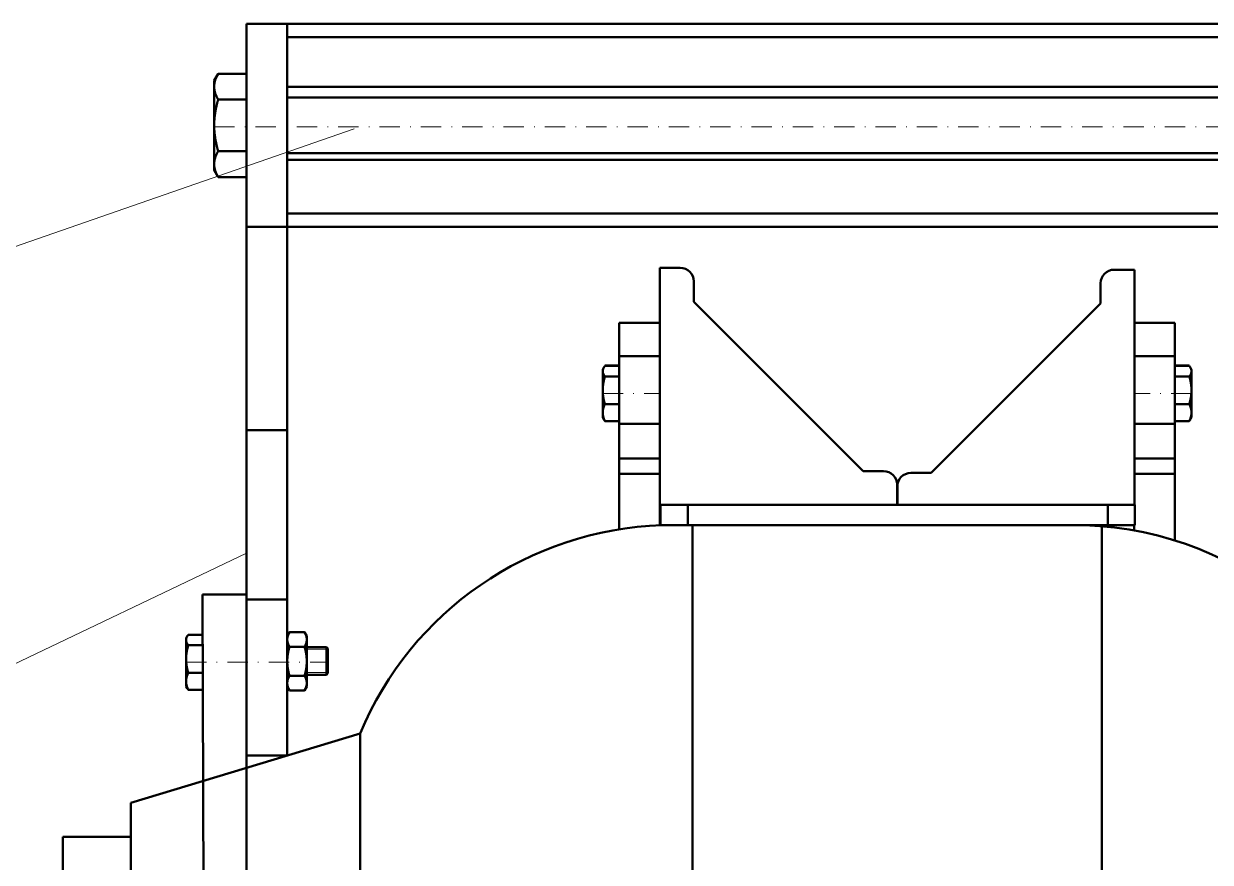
# Model space of a CAD drawing. Header units: inches. Extents: x -122986 to 27550, y -4965 to 6170.
# Drawn here: x 2297.1 to 2472.2, y 688.3 to 812 of the extents above; entities that cross this region are included whole.
import ezdxf

# ---------------------------------------------------------------- set-up
doc = ezdxf.new("R2010")
doc.units = ezdxf.units.IN
doc.header["$LTSCALE"] = 2
doc.header["$MEASUREMENT"] = 0
doc.linetypes.add('DASHDOT', pattern=[1, 0.5, -0.25, 0, -0.25])
for name, color, linetype, lineweight in [('1 mãnh', 7, 'Continuous', 5), ('1 Đường Tâm', 50, 'DASHDOT', 9), ('1 Đậm', 7, 'Continuous', 50)]:
    doc.layers.add(name, color=color, linetype=linetype, lineweight=lineweight)

msp = doc.modelspace()

# ---------------------------------------------------------------- linework, layer by layer
at = {"layer": '1 mãnh', "lineweight": 13, "ltscale": 15}
for p, q in [((2345.89, 796.48), (2240.075, 759.765)), ((2330.002, 733.866), (2239.717, 690.719))]:
    msp.add_line(p, q, dxfattribs=at)
at = {"layer": '1 mãnh', "lineweight": 13}
for p, q in [((2342, 719.68), (2338.893, 719.68)), ((2342, 716.264), (2338.893, 716.264))]:
    msp.add_line(p, q, dxfattribs=at)
at = {"layer": '1 Đường Tâm', "lineweight": 9, "ltscale": 3}
for p, q in [((2325.23, 796.781), (2526.775, 796.781)), ((2382.565, 757.445), (2391.002, 757.445)), ((2469.439, 757.445), (2461.037, 757.445)), ((2321.089, 717.809), (2341.926, 717.809))]:
    msp.add_line(p, q, dxfattribs=at)
at = {"layer": '1 Đậm', "lineweight": 50}
for p, q in [((2336.002, 812.01), (2330.002, 812.01)), ((2330.002, 811.01), (2330.002, 812.01)), ((2330.002, 783.046), (2330.002, 811.01)), ((2516.002, 812.01), (2336.002, 812.01)), ((2336.002, 811.01), (2336.002, 812.01)), ((2336.002, 810.72), (2336.002, 811.01)), ((2336.002, 810.01), (2336.002, 810.72)), ((2516.002, 810.01), (2336.002, 810.01)), ((2336.002, 802.71), (2336.002, 810.01)), ((2325.819, 804.631), (2325.229, 803.61)), ((2325.819, 804.631), (2330.002, 804.631)), ((2325.229, 803.61), (2325.229, 802.726)), ((2325.229, 802.726), (2325.229, 797.01)), ((2516.002, 802.71), (2336.002, 802.71)), ((2336.002, 802.078), (2336.002, 802.71)), ((2336.002, 792.404), (2336.002, 802.078)), ((2325.819, 800.821), (2330.002, 800.821)), ((2516.002, 801.11), (2336.002, 801.11)), ((2325.229, 797.01), (2325.229, 791.294)), ((2325.819, 793.2), (2330.002, 793.2)), ((2516.002, 792.91), (2336.002, 792.91)), ((2336.002, 791.91), (2336.002, 792.404)), ((2516.002, 791.91), (2336.002, 791.91)), ((2336.002, 784.01), (2336.002, 791.91)), ((2325.229, 790.41), (2325.229, 791.294)), ((2325.229, 790.41), (2325.819, 789.389)), ((2325.819, 789.389), (2330.002, 789.389)), ((2330.002, 781.278), (2330.002, 783.046)), ((2516.002, 784.01), (2336.002, 784.01)), ((2336.002, 783.3), (2336.002, 784.01)), ((2336.002, 783.046), (2336.002, 783.3)), ((2336.002, 781.278), (2336.002, 783.046)), ((2516.002, 782.01), (2330.002, 782.01)), ((2330.002, 752.01), (2330.002, 781.278)), ((2336.002, 752.01), (2336.002, 781.278)), ((2391.002, 740.986), (2391.002, 775.986)), ((2394.002, 775.986), (2391.002, 775.986)), ((2461.037, 775.708), (2458.037, 775.708)), ((2461.037, 740.986), (2461.037, 775.708)), ((2396.002, 773.986), (2396.002, 770.986)), ((2456.037, 770.708), (2456.037, 773.708)), ((2421.002, 745.986), (2396.002, 770.986)), ((2456.037, 770.708), (2431.037, 745.708)), ((2385.002, 767.843), (2391.002, 767.843)), ((2385.002, 762.935), (2385.002, 767.842)), ((2461.037, 767.843), (2467.002, 767.843)), ((2467.002, 762.935), (2467.002, 767.842)), ((2391.002, 762.935), (2385.002, 762.935)), ((2385.002, 752.937), (2385.002, 762.935)), ((2467.002, 762.935), (2461.037, 762.935)), ((2467.002, 752.937), (2467.002, 762.935)), ((2382.733, 761.29), (2382.565, 760.999)), ((2382.565, 760.729), (2382.565, 760.999)), ((2382.565, 760.729), (2382.565, 757.912)), ((2382.882, 761.548), (2385.002, 761.548)), ((2382.882, 761.513), (2385.002, 761.513)), ((2382.882, 759.946), (2385.002, 759.946)), ((2385.002, 761.548), (2385.002, 761.513)), ((2467.002, 761.548), (2467.002, 761.513)), ((2469.121, 761.548), (2467.002, 761.548)), ((2469.121, 761.513), (2467.002, 761.513)), ((2469.121, 759.946), (2467.002, 759.946)), ((2469.27, 761.29), (2469.439, 760.999)), ((2469.439, 760.729), (2469.439, 760.999)), ((2469.439, 760.729), (2469.439, 757.912)), ((2382.565, 757.912), (2382.565, 754.627)), ((2469.439, 757.912), (2469.439, 754.627)), ((2382.565, 754.627), (2382.565, 753.891)), ((2382.882, 755.878), (2385.002, 755.878)), ((2469.121, 755.878), (2467.002, 755.878)), ((2469.439, 754.627), (2469.439, 753.891)), ((2382.565, 753.891), (2382.733, 753.6)), ((2382.882, 753.377), (2385.002, 753.377)), ((2382.882, 753.341), (2385.002, 753.341)), ((2385.002, 753.377), (2385.002, 753.341)), ((2391.002, 752.937), (2385.002, 752.937)), ((2385.002, 747.846), (2385.002, 752.937)), ((2467.002, 752.937), (2461.037, 752.937)), ((2467.002, 753.377), (2467.002, 753.341)), ((2469.121, 753.377), (2467.002, 753.377)), ((2469.121, 753.341), (2467.002, 753.341)), ((2467.002, 747.846), (2467.002, 752.937)), ((2469.439, 753.891), (2469.27, 753.6)), ((2336.002, 752.01), (2330.002, 752.01)), ((2330.002, 727.01), (2330.002, 752.01)), ((2336.002, 727.01), (2336.002, 752.01)), ((2391.002, 747.846), (2385.002, 747.846)), ((2385.002, 747.029), (2385.002, 747.846)), ((2467.002, 747.846), (2461.037, 747.846)), ((2467.002, 747.029), (2467.002, 747.846)), ((2385.002, 745.578), (2385.002, 747.029)), ((2421.002, 745.986), (2424.002, 745.986)), ((2467.002, 745.578), (2467.002, 747.029)), ((2391.002, 745.578), (2385.002, 745.578)), ((2385.002, 737.383), (2385.002, 745.578)), ((2428.037, 745.708), (2431.037, 745.708)), ((2467.002, 745.578), (2461.037, 745.578)), ((2467.002, 735.738), (2467.002, 745.578)), ((2426.002, 740.986), (2426.002, 743.986)), ((2426.037, 740.986), (2426.037, 743.708)), ((2391.002, 740.986), (2391.103, 740.986)), ((2391.002, 737.975), (2391.002, 740.986)), ((2395.103, 740.986), (2391.103, 740.986)), ((2391.103, 740.986), (2391.103, 737.986)), ((2395.103, 737.986), (2395.103, 740.986)), ((2395.103, 740.986), (2457.103, 740.986)), ((2457.103, 740.986), (2457.103, 737.986)), ((2461.103, 740.986), (2457.103, 740.986)), ((2461.103, 737.986), (2461.103, 740.986)), ((2391.103, 737.986), (2395.103, 737.986)), ((2395.103, 737.986), (2457.103, 737.986)), ((2395.797, 605.892), (2395.797, 737.842)), ((2456.207, 605.892), (2456.207, 737.842)), ((2457.103, 737.986), (2461.103, 737.986)), ((2461.002, 737.212), (2461.002, 737.986)), ((2336.002, 727.01), (2330.002, 727.01)), ((2330.002, 617.01), (2330.002, 727.01)), ((2336.002, 704.01), (2336.002, 727.01)), ((2321.258, 721.618), (2321.089, 721.327)), ((2321.407, 721.841), (2323.526, 721.841)), ((2336.347, 722.203), (2336.015, 721.629)), ((2338.562, 722.203), (2336.347, 722.203)), ((2338.562, 722.203), (2338.894, 721.629)), ((2338.894, 721.629), (2338.894, 721.131)), ((2321.089, 721.058), (2321.089, 721.327)), ((2321.089, 721.058), (2321.089, 718.24)), ((2321.407, 720.274), (2323.526, 720.274)), ((2338.562, 720.059), (2336.347, 720.059)), ((2341.796, 720.008), (2338.893, 720.008)), ((2338.894, 721.131), (2338.894, 717.915)), ((2342, 719.805), (2341.796, 720.008)), ((2341.796, 715.936), (2341.796, 720.008)), ((2342, 719.805), (2342, 716.14)), ((2321.089, 718.24), (2321.089, 714.956)), ((2338.894, 717.915), (2338.894, 714.699)), ((2321.407, 716.206), (2323.526, 716.206)), ((2341.796, 715.936), (2342, 716.14)), ((2321.089, 714.956), (2321.089, 714.219)), ((2338.562, 715.771), (2336.347, 715.771)), ((2338.893, 715.936), (2341.796, 715.936)), ((2338.894, 714.201), (2338.894, 714.699)), ((2321.089, 714.219), (2321.258, 713.928)), ((2321.407, 713.705), (2323.526, 713.705)), ((2336.015, 714.201), (2336.347, 713.627)), ((2338.562, 713.627), (2336.347, 713.627)), ((2338.894, 714.201), (2338.562, 713.627)), ((2330.002, 704.01), (2330.002, 705.01)), ((2312.908, 647.01), (2312.908, 697.01)), ((2312.908, 692.01), (2302.908, 692.01)), ((2302.908, 652.01), (2302.908, 692.01))]:
    msp.add_line(p, q, dxfattribs=at)
at = {"layer": '1 Đậm', "lineweight": 50, "ltscale": 15}
for p, q in [((2323.51, 727.748), (2330.002, 727.766)), ((2323.823, 616.238), (2323.51, 727.748))]:
    msp.add_line(p, q, dxfattribs=at)
at = {"layer": '1 Đậm', "ltscale": 15}
for p, q in [((2312.908, 697.01), (2346.767, 707.273)), ((2346.767, 707.273), (2346.767, 636.747)), ((2336.002, 704.01), (2330.002, 704.01))]:
    msp.add_line(p, q, dxfattribs=at)
at = {"layer": '1 Đậm', "lineweight": 50}
for points in [[(2325.229, 802.726), (2325.23, 802.765), (2325.23, 802.804), (2325.232, 802.843), (2325.234, 802.881), (2325.236, 802.92), (2325.239, 802.959), (2325.242, 802.998), (2325.246, 803.037), (2325.251, 803.075), (2325.256, 803.114), (2325.261, 803.153), (2325.267, 803.191), (2325.274, 803.23), (2325.281, 803.268), (2325.288, 803.307), (2325.296, 803.345), (2325.304, 803.384), (2325.313, 803.422), (2325.323, 803.46), (2325.333, 803.499), (2325.343, 803.537), (2325.354, 803.575), (2325.365, 803.613), (2325.376, 803.651), (2325.389, 803.69), (2325.401, 803.728), (2325.414, 803.766), (2325.427, 803.804), (2325.441, 803.842), (2325.456, 803.879), (2325.47, 803.917), (2325.485, 803.955), (2325.501, 803.993), (2325.516, 804.031), (2325.533, 804.069), (2325.549, 804.106), (2325.566, 804.144), (2325.584, 804.182), (2325.601, 804.219), (2325.619, 804.257), (2325.638, 804.294), (2325.657, 804.332), (2325.676, 804.369), (2325.695, 804.407), (2325.715, 804.444), (2325.735, 804.482), (2325.756, 804.519), (2325.776, 804.557), (2325.798, 804.594), (2325.819, 804.631)], [(2325.819, 800.821), (2325.797, 800.858), (2325.776, 800.896), (2325.756, 800.933), (2325.735, 800.97), (2325.715, 801.008), (2325.695, 801.045), (2325.676, 801.083), (2325.656, 801.121), (2325.638, 801.158), (2325.619, 801.196), (2325.601, 801.233), (2325.583, 801.271), (2325.566, 801.309), (2325.549, 801.347), (2325.532, 801.384), (2325.516, 801.422), (2325.5, 801.46), (2325.485, 801.498), (2325.47, 801.536), (2325.455, 801.574), (2325.441, 801.612), (2325.427, 801.649), (2325.414, 801.687), (2325.401, 801.725), (2325.388, 801.764), (2325.376, 801.802), (2325.364, 801.84), (2325.353, 801.878), (2325.343, 801.916), (2325.332, 801.954), (2325.322, 801.993), (2325.313, 802.031), (2325.304, 802.069), (2325.296, 802.107), (2325.288, 802.146), (2325.28, 802.184), (2325.273, 802.223), (2325.267, 802.261), (2325.261, 802.3), (2325.256, 802.338), (2325.251, 802.377), (2325.246, 802.416), (2325.242, 802.454), (2325.239, 802.493), (2325.236, 802.532), (2325.234, 802.57), (2325.232, 802.609), (2325.23, 802.648), (2325.23, 802.687), (2325.229, 802.726)], [(2325.229, 797.01), (2325.23, 797.087), (2325.23, 797.165), (2325.232, 797.242), (2325.234, 797.32), (2325.236, 797.397), (2325.239, 797.475), (2325.242, 797.552), (2325.246, 797.63), (2325.251, 797.708), (2325.256, 797.785), (2325.261, 797.863), (2325.267, 797.941), (2325.274, 798.019), (2325.281, 798.096), (2325.288, 798.174), (2325.296, 798.252), (2325.305, 798.329), (2325.314, 798.406), (2325.323, 798.484), (2325.333, 798.561), (2325.344, 798.637), (2325.354, 798.714), (2325.366, 798.791), (2325.377, 798.867), (2325.39, 798.944), (2325.402, 799.02), (2325.415, 799.096), (2325.429, 799.172), (2325.443, 799.248), (2325.457, 799.324), (2325.472, 799.4), (2325.487, 799.476), (2325.502, 799.551), (2325.518, 799.627), (2325.534, 799.702), (2325.551, 799.777), (2325.568, 799.852), (2325.585, 799.927), (2325.603, 800.002), (2325.621, 800.077), (2325.639, 800.152), (2325.658, 800.227), (2325.677, 800.301), (2325.696, 800.376), (2325.716, 800.45), (2325.736, 800.524), (2325.756, 800.599), (2325.777, 800.673), (2325.798, 800.747), (2325.819, 800.821)], [(2325.819, 793.2), (2325.798, 793.274), (2325.777, 793.349), (2325.756, 793.423), (2325.735, 793.498), (2325.715, 793.573), (2325.695, 793.648), (2325.676, 793.723), (2325.657, 793.798), (2325.638, 793.874), (2325.619, 793.949), (2325.601, 794.025), (2325.583, 794.101), (2325.566, 794.177), (2325.549, 794.253), (2325.532, 794.329), (2325.516, 794.405), (2325.5, 794.481), (2325.484, 794.557), (2325.469, 794.633), (2325.454, 794.709), (2325.44, 794.785), (2325.426, 794.861), (2325.413, 794.938), (2325.4, 795.014), (2325.387, 795.09), (2325.375, 795.167), (2325.364, 795.243), (2325.352, 795.32), (2325.342, 795.396), (2325.331, 795.472), (2325.322, 795.549), (2325.312, 795.626), (2325.304, 795.702), (2325.295, 795.779), (2325.287, 795.855), (2325.28, 795.932), (2325.273, 796.009), (2325.267, 796.086), (2325.261, 796.163), (2325.255, 796.239), (2325.25, 796.316), (2325.246, 796.393), (2325.242, 796.47), (2325.239, 796.547), (2325.236, 796.624), (2325.234, 796.701), (2325.232, 796.779), (2325.23, 796.856), (2325.23, 796.933), (2325.229, 797.01)], [(2325.229, 791.294), (2325.23, 791.333), (2325.23, 791.372), (2325.232, 791.411), (2325.234, 791.45), (2325.236, 791.489), (2325.239, 791.528), (2325.242, 791.566), (2325.246, 791.605), (2325.251, 791.644), (2325.256, 791.683), (2325.261, 791.721), (2325.267, 791.76), (2325.274, 791.798), (2325.281, 791.837), (2325.288, 791.875), (2325.296, 791.914), (2325.304, 791.952), (2325.313, 791.991), (2325.323, 792.029), (2325.333, 792.067), (2325.343, 792.105), (2325.354, 792.144), (2325.365, 792.182), (2325.376, 792.22), (2325.389, 792.258), (2325.401, 792.296), (2325.414, 792.334), (2325.427, 792.372), (2325.441, 792.41), (2325.456, 792.448), (2325.47, 792.486), (2325.485, 792.524), (2325.501, 792.561), (2325.516, 792.599), (2325.533, 792.637), (2325.549, 792.675), (2325.566, 792.712), (2325.584, 792.75), (2325.601, 792.788), (2325.619, 792.825), (2325.638, 792.863), (2325.657, 792.9), (2325.676, 792.938), (2325.695, 792.975), (2325.715, 793.013), (2325.735, 793.05), (2325.756, 793.088), (2325.776, 793.125), (2325.798, 793.162), (2325.819, 793.2)], [(2325.819, 789.389), (2325.797, 789.427), (2325.776, 789.464), (2325.756, 789.501), (2325.735, 789.539), (2325.715, 789.576), (2325.695, 789.614), (2325.676, 789.652), (2325.656, 789.689), (2325.638, 789.727), (2325.619, 789.764), (2325.601, 789.802), (2325.583, 789.84), (2325.566, 789.877), (2325.549, 789.915), (2325.532, 789.953), (2325.516, 789.991), (2325.5, 790.028), (2325.485, 790.066), (2325.47, 790.104), (2325.455, 790.142), (2325.441, 790.18), (2325.427, 790.218), (2325.414, 790.256), (2325.401, 790.294), (2325.388, 790.332), (2325.376, 790.37), (2325.364, 790.408), (2325.353, 790.446), (2325.343, 790.485), (2325.332, 790.523), (2325.322, 790.561), (2325.313, 790.599), (2325.304, 790.638), (2325.296, 790.676), (2325.288, 790.714), (2325.28, 790.753), (2325.273, 790.791), (2325.267, 790.83), (2325.261, 790.868), (2325.256, 790.907), (2325.251, 790.945), (2325.246, 790.984), (2325.242, 791.023), (2325.239, 791.061), (2325.236, 791.1), (2325.234, 791.139), (2325.232, 791.178), (2325.23, 791.217), (2325.23, 791.255), (2325.229, 791.294)], [(2382.565, 760.729), (2382.565, 760.745), (2382.565, 760.761), (2382.566, 760.777), (2382.567, 760.793), (2382.568, 760.809), (2382.57, 760.825), (2382.572, 760.84), (2382.574, 760.856), (2382.576, 760.872), (2382.579, 760.888), (2382.582, 760.904), (2382.585, 760.919), (2382.588, 760.935), (2382.592, 760.951), (2382.596, 760.967), (2382.6, 760.983), (2382.605, 760.998), (2382.609, 761.014), (2382.615, 761.03), (2382.62, 761.046), (2382.625, 761.061), (2382.631, 761.077), (2382.637, 761.093), (2382.643, 761.108), (2382.65, 761.124), (2382.657, 761.14), (2382.664, 761.156), (2382.671, 761.171), (2382.678, 761.187), (2382.686, 761.203), (2382.694, 761.218), (2382.702, 761.234), (2382.71, 761.25), (2382.719, 761.265), (2382.728, 761.281), (2382.737, 761.296), (2382.746, 761.312), (2382.755, 761.328), (2382.765, 761.343), (2382.775, 761.359), (2382.785, 761.374), (2382.795, 761.39), (2382.805, 761.405), (2382.816, 761.421), (2382.826, 761.436), (2382.837, 761.452), (2382.848, 761.467), (2382.859, 761.482), (2382.871, 761.498), (2382.882, 761.513)], [(2382.565, 760.729), (2382.565, 760.713), (2382.565, 760.698), (2382.566, 760.682), (2382.567, 760.666), (2382.568, 760.65), (2382.57, 760.634), (2382.572, 760.618), (2382.574, 760.602), (2382.576, 760.586), (2382.579, 760.57), (2382.582, 760.554), (2382.585, 760.538), (2382.589, 760.522), (2382.592, 760.506), (2382.596, 760.49), (2382.601, 760.474), (2382.605, 760.458), (2382.61, 760.442), (2382.615, 760.426), (2382.621, 760.411), (2382.626, 760.395), (2382.632, 760.379), (2382.638, 760.363), (2382.645, 760.348), (2382.651, 760.332), (2382.658, 760.316), (2382.665, 760.3), (2382.672, 760.285), (2382.68, 760.269), (2382.687, 760.254), (2382.695, 760.238), (2382.703, 760.222), (2382.712, 760.207), (2382.72, 760.191), (2382.729, 760.176), (2382.738, 760.16), (2382.747, 760.145), (2382.756, 760.13), (2382.766, 760.114), (2382.776, 760.099), (2382.785, 760.083), (2382.795, 760.068), (2382.806, 760.053), (2382.816, 760.037), (2382.827, 760.022), (2382.838, 760.007), (2382.848, 759.992), (2382.86, 759.976), (2382.871, 759.961), (2382.882, 759.946)], [(2382.565, 757.912), (2382.565, 757.953), (2382.565, 757.995), (2382.566, 758.036), (2382.567, 758.078), (2382.568, 758.119), (2382.57, 758.161), (2382.572, 758.202), (2382.574, 758.244), (2382.576, 758.285), (2382.579, 758.326), (2382.582, 758.368), (2382.585, 758.409), (2382.589, 758.45), (2382.592, 758.491), (2382.596, 758.532), (2382.601, 758.573), (2382.605, 758.614), (2382.61, 758.655), (2382.615, 758.696), (2382.62, 758.737), (2382.626, 758.778), (2382.632, 758.819), (2382.638, 758.859), (2382.644, 758.9), (2382.651, 758.941), (2382.657, 758.981), (2382.664, 759.022), (2382.671, 759.062), (2382.679, 759.103), (2382.687, 759.143), (2382.694, 759.184), (2382.703, 759.224), (2382.711, 759.265), (2382.719, 759.305), (2382.728, 759.345), (2382.737, 759.385), (2382.746, 759.426), (2382.756, 759.466), (2382.765, 759.506), (2382.775, 759.546), (2382.785, 759.586), (2382.795, 759.626), (2382.805, 759.666), (2382.816, 759.706), (2382.826, 759.746), (2382.837, 759.786), (2382.848, 759.826), (2382.859, 759.866), (2382.871, 759.906), (2382.882, 759.946)], [(2469.439, 760.729), (2469.439, 760.745), (2469.438, 760.761), (2469.437, 760.777), (2469.436, 760.793), (2469.435, 760.809), (2469.434, 760.825), (2469.432, 760.84), (2469.43, 760.856), (2469.427, 760.872), (2469.425, 760.888), (2469.422, 760.904), (2469.419, 760.919), (2469.415, 760.935), (2469.411, 760.951), (2469.408, 760.967), (2469.403, 760.983), (2469.399, 760.998), (2469.394, 761.014), (2469.389, 761.03), (2469.384, 761.046), (2469.378, 761.061), (2469.372, 761.077), (2469.366, 761.093), (2469.36, 761.108), (2469.354, 761.124), (2469.347, 761.14), (2469.34, 761.156), (2469.333, 761.171), (2469.325, 761.187), (2469.318, 761.203), (2469.31, 761.218), (2469.302, 761.234), (2469.293, 761.25), (2469.285, 761.265), (2469.276, 761.281), (2469.267, 761.296), (2469.258, 761.312), (2469.248, 761.328), (2469.239, 761.343), (2469.229, 761.359), (2469.219, 761.374), (2469.209, 761.39), (2469.198, 761.405), (2469.188, 761.421), (2469.177, 761.436), (2469.166, 761.452), (2469.155, 761.467), (2469.144, 761.482), (2469.133, 761.498), (2469.121, 761.513)], [(2469.439, 760.729), (2469.439, 760.713), (2469.438, 760.698), (2469.437, 760.682), (2469.436, 760.666), (2469.435, 760.65), (2469.434, 760.634), (2469.432, 760.618), (2469.43, 760.602), (2469.427, 760.586), (2469.425, 760.57), (2469.422, 760.554), (2469.418, 760.538), (2469.415, 760.522), (2469.411, 760.506), (2469.407, 760.49), (2469.403, 760.474), (2469.398, 760.458), (2469.393, 760.442), (2469.388, 760.426), (2469.383, 760.411), (2469.377, 760.395), (2469.371, 760.379), (2469.365, 760.363), (2469.359, 760.348), (2469.352, 760.332), (2469.346, 760.316), (2469.339, 760.3), (2469.331, 760.285), (2469.324, 760.269), (2469.316, 760.254), (2469.308, 760.238), (2469.3, 760.222), (2469.292, 760.207), (2469.283, 760.191), (2469.275, 760.176), (2469.266, 760.16), (2469.257, 760.145), (2469.247, 760.13), (2469.238, 760.114), (2469.228, 760.099), (2469.218, 760.083), (2469.208, 760.068), (2469.198, 760.053), (2469.187, 760.037), (2469.177, 760.022), (2469.166, 760.007), (2469.155, 759.992), (2469.144, 759.976), (2469.133, 759.961), (2469.121, 759.946)], [(2469.439, 757.912), (2469.439, 757.953), (2469.438, 757.995), (2469.437, 758.036), (2469.436, 758.078), (2469.435, 758.119), (2469.434, 758.161), (2469.432, 758.202), (2469.43, 758.244), (2469.427, 758.285), (2469.425, 758.326), (2469.422, 758.368), (2469.418, 758.409), (2469.415, 758.45), (2469.411, 758.491), (2469.407, 758.532), (2469.403, 758.573), (2469.398, 758.614), (2469.394, 758.655), (2469.388, 758.696), (2469.383, 758.737), (2469.378, 758.778), (2469.372, 758.819), (2469.366, 758.859), (2469.36, 758.9), (2469.353, 758.941), (2469.346, 758.981), (2469.339, 759.022), (2469.332, 759.062), (2469.325, 759.103), (2469.317, 759.143), (2469.309, 759.184), (2469.301, 759.224), (2469.293, 759.265), (2469.284, 759.305), (2469.275, 759.345), (2469.266, 759.385), (2469.257, 759.426), (2469.248, 759.466), (2469.238, 759.506), (2469.229, 759.546), (2469.219, 759.586), (2469.209, 759.626), (2469.198, 759.666), (2469.188, 759.706), (2469.177, 759.746), (2469.166, 759.786), (2469.155, 759.826), (2469.144, 759.866), (2469.133, 759.906), (2469.121, 759.946)], [(2382.882, 755.878), (2382.871, 755.918), (2382.859, 755.958), (2382.848, 755.998), (2382.837, 756.038), (2382.826, 756.078), (2382.816, 756.118), (2382.805, 756.158), (2382.795, 756.198), (2382.785, 756.238), (2382.775, 756.278), (2382.765, 756.319), (2382.755, 756.359), (2382.746, 756.399), (2382.737, 756.439), (2382.728, 756.48), (2382.719, 756.52), (2382.711, 756.56), (2382.702, 756.601), (2382.694, 756.641), (2382.686, 756.682), (2382.679, 756.722), (2382.671, 756.763), (2382.664, 756.803), (2382.657, 756.844), (2382.65, 756.884), (2382.644, 756.925), (2382.638, 756.966), (2382.631, 757.007), (2382.626, 757.047), (2382.62, 757.088), (2382.615, 757.129), (2382.61, 757.17), (2382.605, 757.211), (2382.601, 757.252), (2382.596, 757.293), (2382.592, 757.334), (2382.589, 757.375), (2382.585, 757.416), (2382.582, 757.457), (2382.579, 757.498), (2382.576, 757.539), (2382.574, 757.581), (2382.572, 757.622), (2382.57, 757.663), (2382.568, 757.704), (2382.567, 757.746), (2382.566, 757.787), (2382.565, 757.829), (2382.565, 757.87), (2382.565, 757.912)], [(2469.121, 755.878), (2469.133, 755.918), (2469.144, 755.958), (2469.155, 755.998), (2469.166, 756.038), (2469.177, 756.078), (2469.188, 756.118), (2469.198, 756.158), (2469.209, 756.198), (2469.219, 756.238), (2469.229, 756.278), (2469.239, 756.319), (2469.248, 756.359), (2469.258, 756.399), (2469.267, 756.439), (2469.276, 756.48), (2469.284, 756.52), (2469.293, 756.56), (2469.301, 756.601), (2469.309, 756.641), (2469.317, 756.682), (2469.325, 756.722), (2469.332, 756.763), (2469.339, 756.803), (2469.346, 756.844), (2469.353, 756.884), (2469.36, 756.925), (2469.366, 756.966), (2469.372, 757.007), (2469.378, 757.047), (2469.383, 757.088), (2469.389, 757.129), (2469.394, 757.17), (2469.398, 757.211), (2469.403, 757.252), (2469.407, 757.293), (2469.411, 757.334), (2469.415, 757.375), (2469.418, 757.416), (2469.422, 757.457), (2469.425, 757.498), (2469.427, 757.539), (2469.43, 757.581), (2469.432, 757.622), (2469.434, 757.663), (2469.435, 757.704), (2469.436, 757.746), (2469.437, 757.787), (2469.438, 757.829), (2469.439, 757.87), (2469.439, 757.912)], [(2382.565, 754.627), (2382.565, 754.653), (2382.565, 754.678), (2382.566, 754.704), (2382.567, 754.729), (2382.568, 754.755), (2382.57, 754.78), (2382.572, 754.806), (2382.574, 754.831), (2382.576, 754.857), (2382.579, 754.882), (2382.582, 754.908), (2382.585, 754.933), (2382.589, 754.958), (2382.592, 754.983), (2382.596, 755.009), (2382.601, 755.034), (2382.605, 755.059), (2382.61, 755.084), (2382.615, 755.109), (2382.62, 755.135), (2382.626, 755.16), (2382.632, 755.185), (2382.638, 755.21), (2382.644, 755.235), (2382.651, 755.26), (2382.657, 755.285), (2382.664, 755.31), (2382.671, 755.335), (2382.679, 755.36), (2382.687, 755.384), (2382.694, 755.409), (2382.703, 755.434), (2382.711, 755.459), (2382.719, 755.484), (2382.728, 755.509), (2382.737, 755.533), (2382.746, 755.558), (2382.756, 755.583), (2382.765, 755.607), (2382.775, 755.632), (2382.785, 755.657), (2382.795, 755.681), (2382.805, 755.706), (2382.816, 755.731), (2382.826, 755.755), (2382.837, 755.78), (2382.848, 755.804), (2382.859, 755.829), (2382.871, 755.853), (2382.882, 755.878)], [(2382.882, 753.377), (2382.871, 753.401), (2382.859, 753.426), (2382.848, 753.451), (2382.837, 753.475), (2382.826, 753.5), (2382.816, 753.524), (2382.805, 753.549), (2382.795, 753.574), (2382.785, 753.598), (2382.775, 753.623), (2382.765, 753.648), (2382.755, 753.672), (2382.746, 753.697), (2382.737, 753.722), (2382.728, 753.747), (2382.719, 753.772), (2382.711, 753.796), (2382.702, 753.821), (2382.694, 753.846), (2382.686, 753.871), (2382.679, 753.896), (2382.671, 753.921), (2382.664, 753.946), (2382.657, 753.971), (2382.65, 753.996), (2382.644, 754.021), (2382.638, 754.046), (2382.631, 754.071), (2382.626, 754.096), (2382.62, 754.121), (2382.615, 754.146), (2382.61, 754.171), (2382.605, 754.196), (2382.601, 754.221), (2382.596, 754.247), (2382.592, 754.272), (2382.589, 754.297), (2382.585, 754.322), (2382.582, 754.348), (2382.579, 754.373), (2382.576, 754.398), (2382.574, 754.424), (2382.572, 754.449), (2382.57, 754.474), (2382.568, 754.5), (2382.567, 754.525), (2382.566, 754.551), (2382.565, 754.576), (2382.565, 754.602), (2382.565, 754.627)], [(2469.439, 754.627), (2469.439, 754.653), (2469.438, 754.678), (2469.437, 754.704), (2469.436, 754.729), (2469.435, 754.755), (2469.434, 754.78), (2469.432, 754.806), (2469.43, 754.831), (2469.427, 754.857), (2469.425, 754.882), (2469.422, 754.908), (2469.418, 754.933), (2469.415, 754.958), (2469.411, 754.983), (2469.407, 755.009), (2469.403, 755.034), (2469.398, 755.059), (2469.394, 755.084), (2469.388, 755.109), (2469.383, 755.135), (2469.378, 755.16), (2469.372, 755.185), (2469.366, 755.21), (2469.36, 755.235), (2469.353, 755.26), (2469.346, 755.285), (2469.339, 755.31), (2469.332, 755.335), (2469.325, 755.36), (2469.317, 755.384), (2469.309, 755.409), (2469.301, 755.434), (2469.293, 755.459), (2469.284, 755.484), (2469.275, 755.509), (2469.266, 755.533), (2469.257, 755.558), (2469.248, 755.583), (2469.238, 755.607), (2469.229, 755.632), (2469.219, 755.657), (2469.209, 755.681), (2469.198, 755.706), (2469.188, 755.731), (2469.177, 755.755), (2469.166, 755.78), (2469.155, 755.804), (2469.144, 755.829), (2469.133, 755.853), (2469.121, 755.878)], [(2469.121, 753.377), (2469.133, 753.401), (2469.144, 753.426), (2469.155, 753.451), (2469.166, 753.475), (2469.177, 753.5), (2469.188, 753.524), (2469.198, 753.549), (2469.209, 753.574), (2469.219, 753.598), (2469.229, 753.623), (2469.239, 753.648), (2469.248, 753.672), (2469.258, 753.697), (2469.267, 753.722), (2469.276, 753.747), (2469.284, 753.772), (2469.293, 753.796), (2469.301, 753.821), (2469.309, 753.846), (2469.317, 753.871), (2469.325, 753.896), (2469.332, 753.921), (2469.339, 753.946), (2469.346, 753.971), (2469.353, 753.996), (2469.36, 754.021), (2469.366, 754.046), (2469.372, 754.071), (2469.378, 754.096), (2469.383, 754.121), (2469.389, 754.146), (2469.394, 754.171), (2469.398, 754.196), (2469.403, 754.221), (2469.407, 754.247), (2469.411, 754.272), (2469.415, 754.297), (2469.418, 754.322), (2469.422, 754.348), (2469.425, 754.373), (2469.427, 754.398), (2469.43, 754.424), (2469.432, 754.449), (2469.434, 754.474), (2469.435, 754.5), (2469.436, 754.525), (2469.437, 754.551), (2469.438, 754.576), (2469.439, 754.602), (2469.439, 754.627)], [(2382.73, 753.605), (2382.733, 753.6), (2382.735, 753.595), (2382.738, 753.591), (2382.741, 753.586), (2382.744, 753.582), (2382.746, 753.577), (2382.749, 753.573), (2382.752, 753.568), (2382.755, 753.563), (2382.757, 753.559), (2382.76, 753.554), (2382.763, 753.55), (2382.766, 753.545), (2382.769, 753.54), (2382.772, 753.536), (2382.774, 753.531), (2382.777, 753.527), (2382.78, 753.522), (2382.783, 753.518), (2382.786, 753.513), (2382.789, 753.508), (2382.792, 753.504), (2382.795, 753.499), (2382.798, 753.495), (2382.801, 753.49), (2382.804, 753.486), (2382.807, 753.481), (2382.811, 753.477), (2382.814, 753.472), (2382.817, 753.467), (2382.82, 753.463), (2382.823, 753.458), (2382.826, 753.454), (2382.829, 753.449), (2382.833, 753.445), (2382.836, 753.44), (2382.839, 753.436), (2382.842, 753.431), (2382.846, 753.427), (2382.849, 753.422), (2382.852, 753.418), (2382.855, 753.413), (2382.859, 753.408), (2382.862, 753.404), (2382.865, 753.399), (2382.869, 753.395), (2382.872, 753.39), (2382.875, 753.386), (2382.879, 753.381), (2382.882, 753.377)], [(2469.273, 753.605), (2469.271, 753.6), (2469.268, 753.595), (2469.265, 753.591), (2469.263, 753.586), (2469.26, 753.582), (2469.257, 753.577), (2469.255, 753.573), (2469.252, 753.568), (2469.249, 753.563), (2469.246, 753.559), (2469.243, 753.554), (2469.241, 753.55), (2469.238, 753.545), (2469.235, 753.54), (2469.232, 753.536), (2469.229, 753.531), (2469.226, 753.527), (2469.223, 753.522), (2469.22, 753.518), (2469.217, 753.513), (2469.214, 753.508), (2469.211, 753.504), (2469.208, 753.499), (2469.205, 753.495), (2469.202, 753.49), (2469.199, 753.486), (2469.196, 753.481), (2469.193, 753.477), (2469.19, 753.472), (2469.187, 753.467), (2469.184, 753.463), (2469.18, 753.458), (2469.177, 753.454), (2469.174, 753.449), (2469.171, 753.445), (2469.168, 753.44), (2469.164, 753.436), (2469.161, 753.431), (2469.158, 753.427), (2469.155, 753.422), (2469.151, 753.418), (2469.148, 753.413), (2469.145, 753.408), (2469.142, 753.404), (2469.138, 753.399), (2469.135, 753.395), (2469.131, 753.39), (2469.128, 753.386), (2469.125, 753.381), (2469.121, 753.377)], [(2321.089, 721.058), (2321.09, 721.074), (2321.09, 721.09), (2321.091, 721.105), (2321.092, 721.121), (2321.093, 721.137), (2321.094, 721.153), (2321.096, 721.169), (2321.098, 721.185), (2321.101, 721.2), (2321.103, 721.216), (2321.106, 721.232), (2321.109, 721.248), (2321.113, 721.264), (2321.117, 721.279), (2321.121, 721.295), (2321.125, 721.311), (2321.129, 721.327), (2321.134, 721.342), (2321.139, 721.358), (2321.144, 721.374), (2321.15, 721.39), (2321.156, 721.405), (2321.162, 721.421), (2321.168, 721.437), (2321.174, 721.453), (2321.181, 721.468), (2321.188, 721.484), (2321.195, 721.5), (2321.203, 721.515), (2321.211, 721.531), (2321.218, 721.547), (2321.227, 721.562), (2321.235, 721.578), (2321.244, 721.594), (2321.252, 721.609), (2321.261, 721.625), (2321.271, 721.64), (2321.28, 721.656), (2321.29, 721.672), (2321.299, 721.687), (2321.309, 721.703), (2321.319, 721.718), (2321.33, 721.734), (2321.34, 721.749), (2321.351, 721.765), (2321.362, 721.78), (2321.373, 721.795), (2321.384, 721.811), (2321.395, 721.826), (2321.407, 721.841)], [(2336.015, 721.131), (2336.015, 721.153), (2336.016, 721.175), (2336.017, 721.197), (2336.018, 721.219), (2336.019, 721.241), (2336.021, 721.262), (2336.023, 721.284), (2336.025, 721.306), (2336.027, 721.328), (2336.03, 721.35), (2336.033, 721.371), (2336.037, 721.393), (2336.04, 721.415), (2336.044, 721.436), (2336.048, 721.458), (2336.053, 721.48), (2336.058, 721.501), (2336.063, 721.523), (2336.068, 721.544), (2336.073, 721.566), (2336.079, 721.587), (2336.085, 721.609), (2336.091, 721.63), (2336.098, 721.652), (2336.105, 721.673), (2336.112, 721.695), (2336.119, 721.716), (2336.127, 721.738), (2336.135, 721.759), (2336.143, 721.78), (2336.151, 721.802), (2336.159, 721.823), (2336.168, 721.844), (2336.177, 721.865), (2336.186, 721.887), (2336.195, 721.908), (2336.205, 721.929), (2336.215, 721.95), (2336.225, 721.971), (2336.235, 721.993), (2336.245, 722.014), (2336.256, 722.035), (2336.266, 722.056), (2336.277, 722.077), (2336.289, 722.098), (2336.3, 722.119), (2336.311, 722.14), (2336.323, 722.161), (2336.335, 722.182), (2336.347, 722.203)], [(2338.894, 721.131), (2338.893, 721.153), (2338.893, 721.175), (2338.892, 721.197), (2338.891, 721.219), (2338.89, 721.241), (2338.888, 721.262), (2338.886, 721.284), (2338.884, 721.306), (2338.882, 721.328), (2338.879, 721.35), (2338.876, 721.371), (2338.872, 721.393), (2338.869, 721.415), (2338.865, 721.436), (2338.861, 721.458), (2338.856, 721.48), (2338.851, 721.501), (2338.846, 721.523), (2338.841, 721.544), (2338.836, 721.566), (2338.83, 721.587), (2338.824, 721.609), (2338.817, 721.63), (2338.811, 721.652), (2338.804, 721.673), (2338.797, 721.695), (2338.79, 721.716), (2338.782, 721.738), (2338.774, 721.759), (2338.766, 721.78), (2338.758, 721.802), (2338.75, 721.823), (2338.741, 721.844), (2338.732, 721.865), (2338.723, 721.887), (2338.714, 721.908), (2338.704, 721.929), (2338.694, 721.95), (2338.684, 721.971), (2338.674, 721.993), (2338.664, 722.014), (2338.653, 722.035), (2338.642, 722.056), (2338.631, 722.077), (2338.62, 722.098), (2338.609, 722.119), (2338.597, 722.14), (2338.586, 722.161), (2338.574, 722.182), (2338.562, 722.203)], [(2321.089, 721.058), (2321.09, 721.042), (2321.09, 721.026), (2321.091, 721.01), (2321.092, 720.994), (2321.093, 720.978), (2321.095, 720.962), (2321.096, 720.946), (2321.098, 720.93), (2321.101, 720.914), (2321.104, 720.898), (2321.106, 720.882), (2321.11, 720.866), (2321.113, 720.85), (2321.117, 720.834), (2321.121, 720.818), (2321.125, 720.803), (2321.13, 720.787), (2321.135, 720.771), (2321.14, 720.755), (2321.145, 720.739), (2321.151, 720.723), (2321.157, 720.707), (2321.163, 720.692), (2321.169, 720.676), (2321.176, 720.66), (2321.182, 720.644), (2321.189, 720.629), (2321.197, 720.613), (2321.204, 720.598), (2321.212, 720.582), (2321.22, 720.566), (2321.228, 720.551), (2321.236, 720.535), (2321.245, 720.52), (2321.253, 720.504), (2321.262, 720.489), (2321.272, 720.473), (2321.281, 720.458), (2321.29, 720.443), (2321.3, 720.427), (2321.31, 720.412), (2321.32, 720.396), (2321.33, 720.381), (2321.341, 720.366), (2321.351, 720.35), (2321.362, 720.335), (2321.373, 720.32), (2321.384, 720.305), (2321.395, 720.289), (2321.407, 720.274)], [(2321.089, 718.24), (2321.09, 718.282), (2321.09, 718.323), (2321.091, 718.365), (2321.092, 718.406), (2321.093, 718.448), (2321.095, 718.489), (2321.096, 718.531), (2321.099, 718.572), (2321.101, 718.613), (2321.104, 718.655), (2321.107, 718.696), (2321.11, 718.737), (2321.113, 718.778), (2321.117, 718.819), (2321.121, 718.861), (2321.125, 718.902), (2321.13, 718.943), (2321.135, 718.984), (2321.14, 719.024), (2321.145, 719.065), (2321.15, 719.106), (2321.156, 719.147), (2321.162, 719.188), (2321.169, 719.228), (2321.175, 719.269), (2321.182, 719.31), (2321.189, 719.35), (2321.196, 719.391), (2321.203, 719.431), (2321.211, 719.472), (2321.219, 719.512), (2321.227, 719.553), (2321.235, 719.593), (2321.244, 719.633), (2321.253, 719.674), (2321.262, 719.714), (2321.271, 719.754), (2321.28, 719.794), (2321.29, 719.834), (2321.299, 719.875), (2321.309, 719.915), (2321.319, 719.955), (2321.33, 719.995), (2321.34, 720.035), (2321.351, 720.075), (2321.362, 720.115), (2321.373, 720.155), (2321.384, 720.195), (2321.395, 720.234), (2321.407, 720.274)], [(2336.347, 720.059), (2336.335, 720.08), (2336.323, 720.101), (2336.311, 720.122), (2336.3, 720.143), (2336.288, 720.164), (2336.277, 720.186), (2336.266, 720.207), (2336.256, 720.228), (2336.245, 720.249), (2336.235, 720.27), (2336.224, 720.291), (2336.214, 720.313), (2336.205, 720.334), (2336.195, 720.355), (2336.186, 720.376), (2336.177, 720.398), (2336.168, 720.419), (2336.159, 720.44), (2336.151, 720.461), (2336.142, 720.483), (2336.134, 720.504), (2336.127, 720.525), (2336.119, 720.547), (2336.112, 720.568), (2336.105, 720.59), (2336.098, 720.611), (2336.091, 720.632), (2336.085, 720.654), (2336.079, 720.675), (2336.073, 720.697), (2336.068, 720.718), (2336.062, 720.74), (2336.057, 720.762), (2336.053, 720.783), (2336.048, 720.805), (2336.044, 720.826), (2336.04, 720.848), (2336.036, 720.87), (2336.033, 720.891), (2336.03, 720.913), (2336.027, 720.935), (2336.025, 720.956), (2336.023, 720.978), (2336.021, 721), (2336.019, 721.022), (2336.018, 721.044), (2336.017, 721.065), (2336.016, 721.087), (2336.015, 721.109), (2336.015, 721.131)], [(2336.015, 717.915), (2336.015, 717.958), (2336.016, 718.002), (2336.017, 718.046), (2336.018, 718.089), (2336.019, 718.133), (2336.021, 718.176), (2336.023, 718.22), (2336.025, 718.264), (2336.027, 718.307), (2336.03, 718.351), (2336.033, 718.395), (2336.037, 718.439), (2336.04, 718.482), (2336.044, 718.526), (2336.048, 718.57), (2336.053, 718.613), (2336.058, 718.657), (2336.063, 718.701), (2336.068, 718.744), (2336.074, 718.787), (2336.08, 718.831), (2336.086, 718.874), (2336.092, 718.917), (2336.099, 718.96), (2336.105, 719.003), (2336.113, 719.046), (2336.12, 719.089), (2336.127, 719.132), (2336.135, 719.174), (2336.143, 719.217), (2336.152, 719.26), (2336.16, 719.302), (2336.169, 719.345), (2336.178, 719.387), (2336.187, 719.43), (2336.196, 719.472), (2336.206, 719.514), (2336.215, 719.556), (2336.225, 719.599), (2336.235, 719.641), (2336.246, 719.683), (2336.256, 719.725), (2336.267, 719.767), (2336.278, 719.809), (2336.289, 719.85), (2336.3, 719.892), (2336.312, 719.934), (2336.323, 719.976), (2336.335, 720.017), (2336.347, 720.059)], [(2338.562, 720.059), (2338.574, 720.08), (2338.586, 720.101), (2338.598, 720.122), (2338.609, 720.143), (2338.62, 720.164), (2338.632, 720.186), (2338.643, 720.207), (2338.653, 720.228), (2338.664, 720.249), (2338.674, 720.27), (2338.685, 720.291), (2338.694, 720.313), (2338.704, 720.334), (2338.714, 720.355), (2338.723, 720.376), (2338.732, 720.398), (2338.741, 720.419), (2338.75, 720.44), (2338.758, 720.461), (2338.767, 720.483), (2338.775, 720.504), (2338.782, 720.525), (2338.79, 720.547), (2338.797, 720.568), (2338.804, 720.59), (2338.811, 720.611), (2338.818, 720.632), (2338.824, 720.654), (2338.83, 720.675), (2338.836, 720.697), (2338.841, 720.718), (2338.847, 720.74), (2338.852, 720.762), (2338.856, 720.783), (2338.861, 720.805), (2338.865, 720.826), (2338.869, 720.848), (2338.872, 720.87), (2338.876, 720.891), (2338.879, 720.913), (2338.882, 720.935), (2338.884, 720.956), (2338.886, 720.978), (2338.888, 721), (2338.89, 721.022), (2338.891, 721.044), (2338.892, 721.065), (2338.893, 721.087), (2338.893, 721.109), (2338.894, 721.131)], [(2338.894, 717.915), (2338.893, 717.958), (2338.893, 718.002), (2338.892, 718.046), (2338.891, 718.089), (2338.89, 718.133), (2338.888, 718.176), (2338.886, 718.22), (2338.884, 718.264), (2338.882, 718.307), (2338.879, 718.351), (2338.876, 718.395), (2338.872, 718.439), (2338.869, 718.482), (2338.865, 718.526), (2338.861, 718.57), (2338.856, 718.613), (2338.851, 718.657), (2338.846, 718.701), (2338.841, 718.744), (2338.835, 718.787), (2338.829, 718.831), (2338.823, 718.874), (2338.817, 718.917), (2338.81, 718.96), (2338.803, 719.003), (2338.796, 719.046), (2338.789, 719.089), (2338.781, 719.132), (2338.774, 719.174), (2338.766, 719.217), (2338.757, 719.26), (2338.749, 719.302), (2338.74, 719.345), (2338.731, 719.387), (2338.722, 719.43), (2338.713, 719.472), (2338.703, 719.514), (2338.694, 719.556), (2338.684, 719.599), (2338.673, 719.641), (2338.663, 719.683), (2338.653, 719.725), (2338.642, 719.767), (2338.631, 719.809), (2338.62, 719.85), (2338.609, 719.892), (2338.597, 719.934), (2338.586, 719.976), (2338.574, 720.017), (2338.562, 720.059)], [(2321.407, 716.206), (2321.395, 716.246), (2321.384, 716.286), (2321.373, 716.326), (2321.362, 716.366), (2321.351, 716.406), (2321.34, 716.446), (2321.33, 716.486), (2321.319, 716.526), (2321.309, 716.567), (2321.299, 716.607), (2321.289, 716.647), (2321.28, 716.687), (2321.271, 716.727), (2321.261, 716.768), (2321.252, 716.808), (2321.244, 716.848), (2321.235, 716.889), (2321.227, 716.929), (2321.219, 716.97), (2321.211, 717.01), (2321.203, 717.051), (2321.196, 717.091), (2321.189, 717.132), (2321.182, 717.172), (2321.175, 717.213), (2321.168, 717.253), (2321.162, 717.294), (2321.156, 717.335), (2321.15, 717.376), (2321.145, 717.416), (2321.139, 717.457), (2321.134, 717.498), (2321.13, 717.539), (2321.125, 717.58), (2321.121, 717.621), (2321.117, 717.662), (2321.113, 717.703), (2321.11, 717.744), (2321.106, 717.785), (2321.104, 717.826), (2321.101, 717.868), (2321.098, 717.909), (2321.096, 717.95), (2321.095, 717.991), (2321.093, 718.033), (2321.092, 718.074), (2321.091, 718.116), (2321.09, 718.157), (2321.09, 718.199), (2321.089, 718.24)], [(2336.347, 715.771), (2336.335, 715.813), (2336.323, 715.855), (2336.312, 715.897), (2336.3, 715.939), (2336.289, 715.981), (2336.278, 716.023), (2336.267, 716.065), (2336.256, 716.108), (2336.245, 716.15), (2336.235, 716.193), (2336.224, 716.235), (2336.214, 716.278), (2336.205, 716.32), (2336.195, 716.363), (2336.186, 716.406), (2336.176, 716.449), (2336.167, 716.492), (2336.159, 716.534), (2336.15, 716.577), (2336.142, 716.62), (2336.134, 716.663), (2336.126, 716.706), (2336.119, 716.749), (2336.111, 716.792), (2336.104, 716.835), (2336.097, 716.878), (2336.091, 716.921), (2336.085, 716.964), (2336.079, 717.007), (2336.073, 717.05), (2336.067, 717.093), (2336.062, 717.136), (2336.057, 717.179), (2336.052, 717.222), (2336.048, 717.265), (2336.044, 717.308), (2336.04, 717.352), (2336.036, 717.395), (2336.033, 717.438), (2336.03, 717.481), (2336.027, 717.524), (2336.025, 717.568), (2336.022, 717.611), (2336.021, 717.654), (2336.019, 717.698), (2336.018, 717.741), (2336.017, 717.785), (2336.016, 717.828), (2336.015, 717.871), (2336.015, 717.915)], [(2338.562, 715.771), (2338.574, 715.813), (2338.586, 715.855), (2338.597, 715.897), (2338.609, 715.939), (2338.62, 715.981), (2338.631, 716.023), (2338.642, 716.065), (2338.653, 716.108), (2338.664, 716.15), (2338.674, 716.193), (2338.684, 716.235), (2338.694, 716.278), (2338.704, 716.32), (2338.714, 716.363), (2338.723, 716.406), (2338.733, 716.449), (2338.742, 716.492), (2338.75, 716.534), (2338.759, 716.577), (2338.767, 716.62), (2338.775, 716.663), (2338.783, 716.706), (2338.79, 716.749), (2338.798, 716.792), (2338.805, 716.835), (2338.812, 716.878), (2338.818, 716.921), (2338.824, 716.964), (2338.83, 717.007), (2338.836, 717.05), (2338.842, 717.093), (2338.847, 717.136), (2338.852, 717.179), (2338.857, 717.222), (2338.861, 717.265), (2338.865, 717.308), (2338.869, 717.352), (2338.873, 717.395), (2338.876, 717.438), (2338.879, 717.481), (2338.882, 717.524), (2338.884, 717.568), (2338.886, 717.611), (2338.888, 717.654), (2338.89, 717.698), (2338.891, 717.741), (2338.892, 717.785), (2338.893, 717.828), (2338.893, 717.871), (2338.894, 717.915)], [(2321.089, 714.956), (2321.09, 714.981), (2321.09, 715.007), (2321.091, 715.032), (2321.092, 715.058), (2321.093, 715.083), (2321.095, 715.109), (2321.096, 715.134), (2321.099, 715.16), (2321.101, 715.185), (2321.104, 715.211), (2321.107, 715.236), (2321.11, 715.261), (2321.113, 715.287), (2321.117, 715.312), (2321.121, 715.337), (2321.125, 715.362), (2321.13, 715.387), (2321.135, 715.413), (2321.14, 715.438), (2321.145, 715.463), (2321.15, 715.488), (2321.156, 715.513), (2321.162, 715.538), (2321.169, 715.563), (2321.175, 715.588), (2321.182, 715.613), (2321.189, 715.638), (2321.196, 715.663), (2321.203, 715.688), (2321.211, 715.713), (2321.219, 715.738), (2321.227, 715.763), (2321.235, 715.787), (2321.244, 715.812), (2321.253, 715.837), (2321.262, 715.862), (2321.271, 715.886), (2321.28, 715.911), (2321.29, 715.936), (2321.299, 715.961), (2321.309, 715.985), (2321.319, 716.01), (2321.33, 716.034), (2321.34, 716.059), (2321.351, 716.084), (2321.362, 716.108), (2321.373, 716.133), (2321.384, 716.157), (2321.395, 716.182), (2321.407, 716.206)], [(2321.407, 713.705), (2321.395, 713.73), (2321.384, 713.754), (2321.373, 713.779), (2321.362, 713.803), (2321.351, 713.828), (2321.34, 713.853), (2321.33, 713.877), (2321.319, 713.902), (2321.309, 713.927), (2321.299, 713.951), (2321.289, 713.976), (2321.28, 714.001), (2321.271, 714.026), (2321.261, 714.05), (2321.252, 714.075), (2321.244, 714.1), (2321.235, 714.125), (2321.227, 714.15), (2321.219, 714.174), (2321.211, 714.199), (2321.203, 714.224), (2321.196, 714.249), (2321.189, 714.274), (2321.182, 714.299), (2321.175, 714.324), (2321.168, 714.349), (2321.162, 714.374), (2321.156, 714.399), (2321.15, 714.424), (2321.145, 714.449), (2321.139, 714.474), (2321.134, 714.499), (2321.13, 714.525), (2321.125, 714.55), (2321.121, 714.575), (2321.117, 714.6), (2321.113, 714.625), (2321.11, 714.651), (2321.106, 714.676), (2321.104, 714.701), (2321.101, 714.727), (2321.098, 714.752), (2321.096, 714.777), (2321.095, 714.803), (2321.093, 714.828), (2321.092, 714.854), (2321.091, 714.879), (2321.09, 714.905), (2321.09, 714.93), (2321.089, 714.956)], [(2336.015, 714.699), (2336.015, 714.721), (2336.016, 714.742), (2336.017, 714.764), (2336.018, 714.786), (2336.019, 714.808), (2336.021, 714.83), (2336.023, 714.852), (2336.025, 714.874), (2336.027, 714.895), (2336.03, 714.917), (2336.033, 714.939), (2336.037, 714.961), (2336.04, 714.982), (2336.044, 715.004), (2336.048, 715.026), (2336.053, 715.047), (2336.058, 715.069), (2336.063, 715.09), (2336.068, 715.112), (2336.073, 715.134), (2336.079, 715.155), (2336.085, 715.177), (2336.091, 715.198), (2336.098, 715.219), (2336.105, 715.241), (2336.112, 715.262), (2336.119, 715.284), (2336.127, 715.305), (2336.135, 715.326), (2336.143, 715.348), (2336.151, 715.369), (2336.159, 715.39), (2336.168, 715.412), (2336.177, 715.433), (2336.186, 715.454), (2336.195, 715.475), (2336.205, 715.497), (2336.215, 715.518), (2336.225, 715.539), (2336.235, 715.56), (2336.245, 715.581), (2336.256, 715.602), (2336.266, 715.623), (2336.277, 715.645), (2336.289, 715.666), (2336.3, 715.687), (2336.311, 715.708), (2336.323, 715.729), (2336.335, 715.75), (2336.347, 715.771)], [(2336.347, 713.627), (2336.335, 713.648), (2336.323, 713.669), (2336.311, 713.69), (2336.3, 713.711), (2336.288, 713.732), (2336.277, 713.753), (2336.266, 713.774), (2336.256, 713.795), (2336.245, 713.817), (2336.235, 713.838), (2336.224, 713.859), (2336.214, 713.88), (2336.205, 713.901), (2336.195, 713.923), (2336.186, 713.944), (2336.177, 713.965), (2336.168, 713.986), (2336.159, 714.008), (2336.151, 714.029), (2336.142, 714.05), (2336.134, 714.072), (2336.127, 714.093), (2336.119, 714.114), (2336.112, 714.136), (2336.105, 714.157), (2336.098, 714.179), (2336.091, 714.2), (2336.085, 714.222), (2336.079, 714.243), (2336.073, 714.264), (2336.068, 714.286), (2336.062, 714.308), (2336.057, 714.329), (2336.053, 714.351), (2336.048, 714.372), (2336.044, 714.394), (2336.04, 714.416), (2336.036, 714.437), (2336.033, 714.459), (2336.03, 714.481), (2336.027, 714.502), (2336.025, 714.524), (2336.023, 714.546), (2336.021, 714.568), (2336.019, 714.589), (2336.018, 714.611), (2336.017, 714.633), (2336.016, 714.655), (2336.015, 714.677), (2336.015, 714.699)], [(2338.894, 714.699), (2338.893, 714.721), (2338.893, 714.742), (2338.892, 714.764), (2338.891, 714.786), (2338.89, 714.808), (2338.888, 714.83), (2338.886, 714.852), (2338.884, 714.874), (2338.882, 714.895), (2338.879, 714.917), (2338.876, 714.939), (2338.872, 714.961), (2338.869, 714.982), (2338.865, 715.004), (2338.861, 715.026), (2338.856, 715.047), (2338.851, 715.069), (2338.846, 715.09), (2338.841, 715.112), (2338.836, 715.134), (2338.83, 715.155), (2338.824, 715.177), (2338.817, 715.198), (2338.811, 715.219), (2338.804, 715.241), (2338.797, 715.262), (2338.79, 715.284), (2338.782, 715.305), (2338.774, 715.326), (2338.766, 715.348), (2338.758, 715.369), (2338.75, 715.39), (2338.741, 715.412), (2338.732, 715.433), (2338.723, 715.454), (2338.714, 715.475), (2338.704, 715.497), (2338.694, 715.518), (2338.684, 715.539), (2338.674, 715.56), (2338.664, 715.581), (2338.653, 715.602), (2338.642, 715.623), (2338.631, 715.645), (2338.62, 715.666), (2338.609, 715.687), (2338.597, 715.708), (2338.586, 715.729), (2338.574, 715.75), (2338.562, 715.771)], [(2338.562, 713.627), (2338.574, 713.648), (2338.586, 713.669), (2338.598, 713.69), (2338.609, 713.711), (2338.62, 713.732), (2338.632, 713.753), (2338.643, 713.774), (2338.653, 713.795), (2338.664, 713.817), (2338.674, 713.838), (2338.685, 713.859), (2338.694, 713.88), (2338.704, 713.901), (2338.714, 713.923), (2338.723, 713.944), (2338.732, 713.965), (2338.741, 713.986), (2338.75, 714.008), (2338.758, 714.029), (2338.767, 714.05), (2338.775, 714.072), (2338.782, 714.093), (2338.79, 714.114), (2338.797, 714.136), (2338.804, 714.157), (2338.811, 714.179), (2338.818, 714.2), (2338.824, 714.222), (2338.83, 714.243), (2338.836, 714.264), (2338.841, 714.286), (2338.847, 714.308), (2338.852, 714.329), (2338.856, 714.351), (2338.861, 714.372), (2338.865, 714.394), (2338.869, 714.416), (2338.872, 714.437), (2338.876, 714.459), (2338.879, 714.481), (2338.882, 714.502), (2338.884, 714.524), (2338.886, 714.546), (2338.888, 714.568), (2338.89, 714.589), (2338.891, 714.611), (2338.892, 714.633), (2338.893, 714.655), (2338.893, 714.677), (2338.894, 714.699)], [(2321.255, 713.933), (2321.257, 713.928), (2321.26, 713.924), (2321.263, 713.919), (2321.265, 713.915), (2321.268, 713.91), (2321.271, 713.905), (2321.274, 713.901), (2321.276, 713.896), (2321.279, 713.892), (2321.282, 713.887), (2321.285, 713.883), (2321.288, 713.878), (2321.29, 713.873), (2321.293, 713.869), (2321.296, 713.864), (2321.299, 713.86), (2321.302, 713.855), (2321.305, 713.851), (2321.308, 713.846), (2321.311, 713.841), (2321.314, 713.837), (2321.317, 713.832), (2321.32, 713.828), (2321.323, 713.823), (2321.326, 713.819), (2321.329, 713.814), (2321.332, 713.809), (2321.335, 713.805), (2321.338, 713.8), (2321.341, 713.796), (2321.344, 713.791), (2321.348, 713.787), (2321.351, 713.782), (2321.354, 713.778), (2321.357, 713.773), (2321.36, 713.769), (2321.364, 713.764), (2321.367, 713.76), (2321.37, 713.755), (2321.373, 713.75), (2321.377, 713.746), (2321.38, 713.741), (2321.383, 713.737), (2321.387, 713.732), (2321.39, 713.728), (2321.393, 713.723), (2321.397, 713.719), (2321.4, 713.714), (2321.403, 713.71), (2321.407, 713.705)]]:
    msp.add_lwpolyline(points, dxfattribs=at)
for centre, radius, start, end in [((2394.002, 773.986), 2, 0, 90), ((2458.037, 773.708), 2, 90, 180), ((2424.002, 743.986), 2, 0, 90), ((2428.037, 743.708), 2, 90, 180), ((2392.908, 688.012), 50, 91.85448, 157.34183), ((2452.095, 688.012), 50, 10.15217, 88.14552)]:
    msp.add_arc(centre, radius, start, end, dxfattribs=at)

doc.saveas('drawing.dxf')
